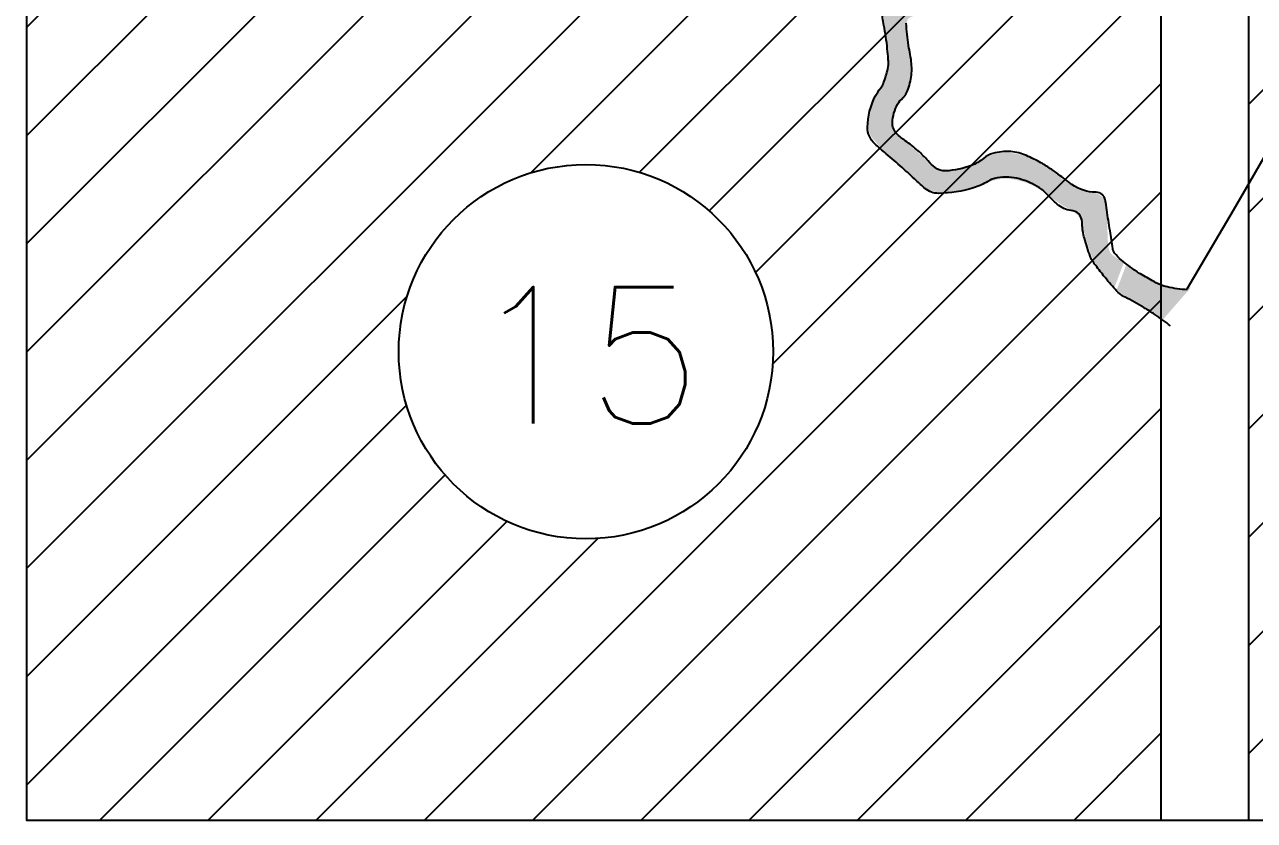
# Model space of a CAD drawing. Header units: metres. Extents: x 511779 to 512620, y 196282 to 196876.
# Drawn here: x 512523.82 to 512543.9, y 196376.83 to 196389.82 of the extents above; entities that cross this region are included whole.
import ezdxf
from ezdxf.enums import TextEntityAlignment as Align

# ---------------------------------------------------------------- set-up
doc = ezdxf.new("R2010")
doc.units = ezdxf.units.M
doc.header["$MEASUREMENT"] = 0
doc.layers.get('0').update_dxf_attribs({"linetype": 'CONTINUOUS'})
for name, color, linetype in [('GRID', 7, 'CONTINUOUS'), ('KOP', 7, 'CONTINUOUS'), ('sungai', 45, 'CONTINUOUS')]:
    doc.layers.add(name, color=color, linetype=linetype)
doc.styles.get("Standard").update_dxf_attribs({"font": 'Simplex.shx'})

msp = doc.modelspace()

# ---------------------------------------------------------------- hatches: boundary and pattern name
at = {"layer": 'KOP', "ltscale": 0.5}
h = msp.add_hatch(dxfattribs=at)
h.set_pattern_fill('ANSI31', color=1, scale=10, style=0)
h.set_pattern_definition([(45, (71.4876, 0), (-0.8838834765, 0.8838834765), [])])
edge = h.paths.add_edge_path(flags=16)
edge.add_arc((512532.423, 196433.478), 3.057, 0, 360)
h.paths.add_polyline_path([(512523.858, 196440.95), (512543.808, 196440.95), (512543.808, 196423.85), (512523.858, 196423.85)])
h.paths.add_polyline_path([(512542.383, 196440.95), (512562.333, 196440.95), (512562.333, 196423.85), (512542.383, 196423.85)])
edge = h.paths.add_edge_path(flags=16)
edge.add_arc((512551.955, 196433.478), 3.057, 0, 360)
h.paths.add_polyline_path([(512560.908, 196440.95), (512580.858, 196440.95), (512580.858, 196423.85), (512560.908, 196423.85)])
edge = h.paths.add_edge_path(flags=16)
edge.add_arc((512570.126, 196433.478), 3.057, 0, 360)
h.paths.add_polyline_path([(512579.433, 196425.275), (512599.383, 196425.275), (512599.383, 196408.175), (512579.433, 196408.175)])
edge = h.paths.add_edge_path(flags=16)
edge.add_arc((512589.144, 196417.665), 3.057, 0, 360)
h.paths.add_polyline_path([(512560.908, 196425.275), (512580.858, 196425.275), (512580.858, 196408.175), (512560.908, 196408.175)])
h.paths.add_polyline_path([(512542.383, 196425.275), (512562.333, 196425.275), (512562.333, 196408.175), (512542.383, 196408.175)])
h.paths.add_polyline_path([(512523.858, 196425.275), (512543.808, 196425.275), (512543.808, 196408.175), (512523.858, 196408.175)])
h.paths.add_polyline_path([(512505.333, 196425.275), (512525.283, 196425.275), (512525.283, 196408.175), (512505.333, 196408.175)])
h.paths.add_polyline_path([(512523.858, 196409.6), (512543.808, 196409.6), (512543.808, 196392.5), (512523.858, 196392.5)])
h.paths.add_polyline_path([(512505.333, 196409.6), (512525.283, 196409.6), (512525.283, 196392.5), (512505.333, 196392.5)])
h.paths.add_polyline_path([(512542.383, 196409.6), (512562.333, 196409.6), (512562.333, 196392.5), (512542.383, 196392.5)])
h.paths.add_polyline_path([(512560.908, 196409.6), (512580.858, 196409.6), (512580.858, 196392.5), (512560.908, 196392.5)])
h.paths.add_polyline_path([(512579.433, 196409.6), (512599.383, 196409.6), (512599.383, 196392.5), (512579.433, 196392.5)])
h.paths.add_polyline_path([(512597.958, 196393.925), (512617.908, 196393.925), (512617.908, 196376.825), (512597.958, 196376.825)])
h.paths.add_polyline_path([(512579.433, 196393.925), (512599.383, 196393.925), (512599.383, 196376.825), (512579.433, 196376.825)])
h.paths.add_polyline_path([(512560.908, 196393.925), (512580.858, 196393.925), (512580.858, 196376.825), (512560.908, 196376.825)])
h.paths.add_polyline_path([(512542.383, 196393.925), (512562.333, 196393.925), (512562.333, 196376.825), (512542.383, 196376.825)])
h.paths.add_polyline_path([(512523.858, 196393.925), (512543.808, 196393.925), (512543.808, 196376.825), (512523.858, 196376.825)])
edge = h.paths.add_edge_path(flags=16)
edge.add_arc((512571.015, 196385.187), 3.057, 0, 360)
edge = h.paths.add_edge_path(flags=16)
edge.add_arc((512551.79, 196384.481), 3.057, 0, 360)
edge = h.paths.add_edge_path(flags=16)
edge.add_arc((512532.988, 196384.481), 3.057, 0, 360)
edge = h.paths.add_edge_path(flags=16)
edge.add_arc((512533.899, 196400.421), 3.057, 0, 360)
edge = h.paths.add_edge_path(flags=16)
edge.add_arc((512514.397, 196399.691), 3.057, 0, 360)
edge = h.paths.add_edge_path(flags=16)
edge.add_arc((512515.155, 196416.926), 3.057, 0, 360)
edge = h.paths.add_edge_path(flags=16)
edge.add_arc((512533.571, 196417.021), 3.057, 0, 360)
edge = h.paths.add_edge_path(flags=16)
edge.add_arc((512552.148, 196417.106), 3.057, 0, 360)
edge = h.paths.add_edge_path(flags=16)
edge.add_arc((512552.949, 196400.556), 3.057, 0, 360)
edge = h.paths.add_edge_path(flags=16)
edge.add_arc((512570.351, 196400.556), 3.057, 0, 360)
edge = h.paths.add_edge_path(flags=16)
edge.add_arc((512570.294, 196416.853), 3.057, 0, 360)
edge = h.paths.add_edge_path(flags=16)
edge.add_arc((512589.265, 196401.204), 3.057, 0, 360)
edge = h.paths.add_edge_path(flags=16)
edge.add_arc((512589.798, 196384.821), 3.057, 0, 360)
edge = h.paths.add_edge_path(flags=16)
edge.add_arc((512608.213, 196384.944), 3.057, 0, 360)
at = {"layer": 'sungai', "ltscale": 30}
for points in [[(512540.117, 196390.26), (512540.14, 196390.271), (512540.161, 196390.283), (512540.18, 196390.295), (512540.198, 196390.308), (512540.214, 196390.322), (512540.228, 196390.337), (512540.24, 196390.353), (512540.25, 196390.37), (512540.259, 196390.388), (512540.267, 196390.407), (512540.274, 196390.427), (512540.28, 196390.448), (512540.286, 196390.471), (512540.292, 196390.495), (512540.298, 196390.52), (512540.303, 196390.546), (512540.309, 196390.572), (512540.314, 196390.6), (512540.319, 196390.627), (512540.324, 196390.655), (512540.327, 196390.673), (512540.043, 196390.68), (512540.042, 196390.672), (512540.037, 196390.65), (512540.031, 196390.629), (512540.025, 196390.609), (512540.017, 196390.59), (512540.01, 196390.572), (512540.001, 196390.554), (512539.991, 196390.538), (512539.98, 196390.523), (512539.968, 196390.509), (512539.954, 196390.496), (512539.939, 196390.484), (512539.921, 196390.473), (512539.902, 196390.463), (512539.88, 196390.454), (512539.856, 196390.445), (512539.83, 196390.436), (512539.801, 196390.429), (512539.77, 196390.421), (512539.735, 196390.414), (512539.697, 196390.407), (512539.657, 196390.4), (512539.613, 196390.393), (512539.567, 196390.386), (512539.519, 196390.38), (512539.469, 196390.374), (512539.417, 196390.369), (512539.364, 196390.364), (512539.311, 196390.361), (512539.257, 196390.358), (512539.202, 196390.357), (512539.148, 196390.356), (512539.094, 196390.355), (512539.041, 196390.355), (512538.988, 196390.356), (512538.936, 196390.356), (512538.886, 196390.357), (512538.838, 196390.357), (512538.791, 196390.357), (512538.745, 196390.357), (512538.701, 196390.357), (512538.659, 196390.356), (512538.617, 196390.355), (512538.577, 196390.353), (512538.538, 196390.35), (512538.5, 196390.347), (512538.462, 196390.342), (512538.426, 196390.337), (512538.389, 196390.332), (512538.354, 196390.325), (512538.318, 196390.318), (512538.282, 196390.31), (512538.246, 196390.301), (512538.21, 196390.292), (512538.174, 196390.282), (512538.138, 196390.271), (512538.103, 196390.259), (512538.07, 196390.248), (512538.038, 196390.235), (512538.009, 196390.223), (512537.982, 196390.21), (512537.958, 196390.198), (512537.937, 196390.184), (512537.918, 196390.171), (512537.903, 196390.156), (512537.889, 196390.14), (512537.878, 196390.123), (512537.869, 196390.104), (512537.861, 196390.083), (512537.855, 196390.06), (512537.851, 196390.035), (512537.848, 196390.007), (512537.847, 196389.975), (512537.848, 196389.941), (512537.85, 196389.903), (512537.853, 196389.861), (512537.858, 196389.815), (512537.864, 196389.765), (512537.869, 196389.729, -0.021905), (512537.91, 196389.427), (512537.91, 196389.427, 0.021905), (512537.869, 196389.729), (512537.871, 196389.712), (512537.879, 196389.655), (512537.887, 196389.597), (512537.894, 196389.538), (512537.901, 196389.48), (512537.906, 196389.422), (512537.91, 196389.366), (512537.912, 196389.313), (512537.912, 196389.262), (512537.91, 196389.214), (512537.907, 196389.168), (512537.903, 196389.125), (512537.897, 196389.084), (512538.3, 196389.066), (512538.3, 196389.095), (512538.299, 196389.124), (512538.298, 196389.153), (512538.296, 196389.182), (512538.294, 196389.21), (512538.291, 196389.239), (512538.288, 196389.268), (512538.285, 196389.296), (512538.281, 196389.324), (512538.277, 196389.352), (512538.272, 196389.38), (512538.268, 196389.408), (512538.264, 196389.435), (512538.259, 196389.462), (512538.255, 196389.488), (512538.251, 196389.514), (512538.247, 196389.54), (512538.243, 196389.566), (512538.239, 196389.592), (512538.236, 196389.618), (512538.233, 196389.644), (512538.231, 196389.67), (512538.229, 196389.696), (512538.227, 196389.722), (512538.226, 196389.747), (512538.225, 196389.772), (512538.225, 196389.796), (512538.226, 196389.818), (512538.227, 196389.839), (512538.229, 196389.858), (512538.232, 196389.874), (512538.236, 196389.889), (512538.241, 196389.902), (512538.248, 196389.913), (512538.256, 196389.923), (512538.267, 196389.933), (512538.281, 196389.941), (512538.302, 196389.951, -0.001702), (512538.308, 196389.954), (512538.317, 196389.958), (512538.34, 196389.965), (512538.365, 196389.973), (512538.391, 196389.98), (512538.419, 196389.988), (512538.448, 196389.994), (512538.478, 196390.001), (512538.508, 196390.007), (512538.538, 196390.012), (512538.568, 196390.017), (512538.598, 196390.022), (512538.628, 196390.026), (512538.66, 196390.03), (512538.692, 196390.034), (512538.726, 196390.036), (512538.762, 196390.039), (512538.8, 196390.041), (512538.839, 196390.043), (512538.879, 196390.045), (512538.92, 196390.046), (512538.961, 196390.047), (512539.002, 196390.049), (512539.041, 196390.05), (512539.079, 196390.051), (512539.116, 196390.053), (512539.151, 196390.055), (512539.184, 196390.058), (512539.217, 196390.06), (512539.248, 196390.063), (512539.279, 196390.067), (512539.309, 196390.07), (512539.34, 196390.075), (512539.37, 196390.079), (512539.4, 196390.084), (512539.43, 196390.089), (512539.46, 196390.095), (512539.49, 196390.1), (512539.52, 196390.106), (512539.55, 196390.112), (512539.58, 196390.118), (512539.61, 196390.124), (512539.64, 196390.13), (512539.67, 196390.136), (512539.701, 196390.143), (512539.731, 196390.149), (512539.762, 196390.156), (512539.793, 196390.163), (512539.824, 196390.17), (512539.856, 196390.177), (512539.887, 196390.185), (512539.919, 196390.193), (512539.95, 196390.202), (512539.981, 196390.211), (512540.01, 196390.22), (512540.039, 196390.229), (512540.067, 196390.239), (512540.092, 196390.249)], [(512538.006, 196388.25), (512538.006, 196388.274), (512538.008, 196388.299), (512538.012, 196388.324), (512538.017, 196388.349), (512538.024, 196388.375), (512538.032, 196388.4), (512538.042, 196388.427), (512538.053, 196388.453), (512538.065, 196388.48), (512538.079, 196388.506), (512538.093, 196388.534), (512538.109, 196388.561), (512538.124, 196388.585, 0.046689), (512538.079, 196388.521), (512538.079, 196388.521, -0.046382), (512538.123, 196388.584), (512538.144, 196388.616), (512538.162, 196388.644), (512538.179, 196388.671), (512538.197, 196388.699), (512538.213, 196388.727), (512538.229, 196388.755), (512538.243, 196388.783), (512538.255, 196388.811), (512538.265, 196388.839), (512538.274, 196388.867), (512538.281, 196388.895), (512538.287, 196388.923), (512538.292, 196388.951), (512538.295, 196388.98), (512538.297, 196389.008), (512538.299, 196389.037), (512538.3, 196389.066), (512537.914, 196389.083, -0.035026), (512537.85, 196388.873), (512537.85, 196388.873, 0.035026), (512537.914, 196389.083), (512537.897, 196389.084), (512537.889, 196389.045), (512537.881, 196389.009), (512537.872, 196388.974), (512537.862, 196388.941), (512537.851, 196388.91), (512537.839, 196388.879), (512537.827, 196388.849), (512537.813, 196388.82), (512537.798, 196388.791), (512537.783, 196388.763, -0.00009), (512537.784, 196388.763), (512537.766, 196388.731), (512537.748, 196388.7), (512537.73, 196388.668), (512537.713, 196388.636), (512537.695, 196388.603), (512537.679, 196388.569), (512537.663, 196388.535), (512537.649, 196388.499), (512537.637, 196388.464), (512537.626, 196388.427), (512537.617, 196388.391), (512537.61, 196388.355), (512537.604, 196388.319), (512537.6, 196388.284), (512537.597, 196388.251), (512537.595, 196388.219), (512537.595, 196388.189), (512537.596, 196388.16), (512537.599, 196388.133), (512537.604, 196388.106), (512537.611, 196388.08), (512537.62, 196388.054), (512537.633, 196388.027), (512537.648, 196388), (512537.666, 196387.971), (512537.688, 196387.942), (512537.712, 196387.911), (512537.739, 196387.879), (512537.768, 196387.847), (512537.8, 196387.813), (512537.834, 196387.779), (512537.871, 196387.744), (512537.909, 196387.708), (512537.948, 196387.672), (512537.989, 196387.635), (512538.03, 196387.598), (512538.072, 196387.561), (512538.114, 196387.523), (512538.155, 196387.486), (512538.195, 196387.449), (512538.235, 196387.412), (512538.272, 196387.376), (512538.309, 196387.341), (512538.344, 196387.308), (512538.379, 196387.276), (512538.412, 196387.246), (512538.444, 196387.219), (512538.475, 196387.195), (512538.505, 196387.173), (512538.534, 196387.155), (512538.563, 196387.139), (512538.798, 196387.438, -0.119906), (512538.689, 196387.489, -0.018689), (512538.638, 196387.534), (512538.615, 196387.549), (512538.587, 196387.571), (512538.559, 196387.594), (512538.531, 196387.619), (512538.503, 196387.646), (512538.475, 196387.673), (512538.446, 196387.701), (512538.417, 196387.728), (512538.386, 196387.756), (512538.355, 196387.782), (512538.323, 196387.808), (512538.292, 196387.834), (512538.26, 196387.859), (512538.229, 196387.883), (512538.2, 196387.908), (512538.172, 196387.932), (512538.146, 196387.957), (512538.122, 196387.981), (512538.101, 196388.006), (512538.082, 196388.03), (512538.066, 196388.055), (512538.052, 196388.079), (512538.039, 196388.104), (512538.029, 196388.128), (512538.021, 196388.152), (512538.015, 196388.177), (512538.01, 196388.201), (512538.007, 196388.225)], [(512538.243, 196388.783), (512538.255, 196388.811), (512538.265, 196388.839), (512538.274, 196388.867), (512538.281, 196388.895), (512538.287, 196388.923), (512538.292, 196388.951), (512538.295, 196388.98), (512538.297, 196389.008), (512538.299, 196389.037), (512538.3, 196389.063), (512537.895, 196389.077), (512537.889, 196389.045), (512537.881, 196389.009), (512537.872, 196388.974), (512537.862, 196388.941), (512537.851, 196388.91), (512537.839, 196388.879), (512537.827, 196388.849), (512537.813, 196388.82), (512537.798, 196388.791), (512537.782, 196388.761), (512537.766, 196388.731), (512537.748, 196388.7), (512537.73, 196388.668), (512537.713, 196388.636), (512537.695, 196388.603), (512537.687, 196388.586), (512538.127, 196388.59), (512538.144, 196388.616), (512538.162, 196388.644), (512538.179, 196388.671), (512538.197, 196388.699), (512538.213, 196388.727), (512538.229, 196388.755)], [(512540.207, 196387.23), (512540.246, 196387.214), (512540.285, 196387.196), (512540.324, 196387.177), (512540.363, 196387.155), (512540.401, 196387.132), (512540.44, 196387.107), (512540.477, 196387.081), (512540.514, 196387.055), (512540.55, 196387.028), (512540.585, 196387.002), (512540.618, 196386.977), (512540.65, 196386.954), (512540.681, 196386.932), (512540.711, 196386.911), (512540.739, 196386.893), (512540.765, 196386.876), (512540.791, 196386.86), (512540.816, 196386.845), (512540.839, 196386.831), (512540.862, 196386.818), (512540.884, 196386.806), (512540.905, 196386.794), (512540.925, 196386.782), (512540.944, 196386.77), (512540.962, 196386.759), (512540.979, 196386.746), (512540.995, 196386.734), (512541.009, 196386.721), (512541.021, 196386.706), (512541.032, 196386.691), (512541.042, 196386.675), (512541.052, 196386.657), (512541.06, 196386.638), (512541.068, 196386.617), (512541.076, 196386.594), (512541.084, 196386.569), (512541.093, 196386.542), (512541.101, 196386.513), (512541.11, 196386.482), (512541.119, 196386.449), (512541.129, 196386.415), (512541.139, 196386.38), (512541.149, 196386.343), (512541.16, 196386.305), (512541.172, 196386.266), (512541.184, 196386.226), (512541.197, 196386.185), (512541.211, 196386.144), (512541.225, 196386.103), (512541.241, 196386.062), (512541.258, 196386.021), (512541.277, 196385.981), (512541.297, 196385.941), (512541.319, 196385.902), (512541.341, 196385.864), (512541.365, 196385.826), (512541.39, 196385.789), (512541.415, 196385.754), (512541.441, 196385.719), (512541.467, 196385.685), (512541.494, 196385.652), (512541.521, 196385.62), (512541.549, 196385.589), (512541.578, 196385.56), (512541.608, 196385.531), (512541.616, 196385.524), (512541.707, 196385.762), (512541.625, 196385.802), (512541.711, 196385.977), (512541.704, 196385.982), (512541.679, 196385.999), (512541.656, 196386.013), (512541.634, 196386.027), (512541.614, 196386.04), (512541.596, 196386.054), (512541.579, 196386.068), (512541.565, 196386.083), (512541.552, 196386.1), (512541.541, 196386.12), (512541.533, 196386.142), (512541.526, 196386.167), (512541.52, 196386.194), (512541.517, 196386.222), (512541.514, 196386.251), (512541.512, 196386.28), (512541.51, 196386.308), (512541.509, 196386.336), (512541.508, 196386.362), (512541.507, 196386.386), (512541.507, 196386.409), (512541.506, 196386.43), (512541.505, 196386.451), (512541.505, 196386.47), (512541.505, 196386.488), (512541.505, 196386.505), (512541.505, 196386.522), (512541.505, 196386.538), (512541.505, 196386.555), (512541.505, 196386.572), (512541.505, 196386.59), (512541.504, 196386.61), (512541.503, 196386.632), (512541.501, 196386.657), (512541.499, 196386.685), (512541.496, 196386.715), (512541.492, 196386.746), (512541.488, 196386.779), (512541.484, 196386.811), (512541.479, 196386.843), (512541.473, 196386.874), (512541.467, 196386.902), (512541.461, 196386.928), (512541.454, 196386.951), (512541.445, 196386.972), (512541.434, 196386.99), (512541.42, 196387.007), (512541.403, 196387.023), (512541.382, 196387.037), (512541.357, 196387.051), (512541.326, 196387.064), (512541.292, 196387.077), (512541.26, 196387.087, -0.099804), (512540.998, 196387.166), (512540.967, 196387.179), (512540.942, 196387.189), (512540.92, 196387.2), (512540.899, 196387.211), (512540.88, 196387.221), (512540.862, 196387.232), (512540.846, 196387.242), (512540.83, 196387.252), (512540.815, 196387.263), (512540.801, 196387.273), (512540.786, 196387.284), (512540.772, 196387.296), (512540.757, 196387.308), (512540.742, 196387.321), (512540.726, 196387.334), (512540.709, 196387.348), (512540.692, 196387.363), (512540.673, 196387.378), (512540.654, 196387.394), (512540.634, 196387.409), (512540.612, 196387.425), (512540.59, 196387.441), (512540.566, 196387.457), (512540.541, 196387.472), (512540.516, 196387.488), (512540.49, 196387.503), (512540.464, 196387.518), (512540.439, 196387.533), (512540.413, 196387.547), (512540.389, 196387.561), (512540.365, 196387.575), (512540.342, 196387.589), (512540.32, 196387.602), (512540.298, 196387.614), (512540.275, 196387.627), (512540.252, 196387.638), (512540.228, 196387.65), (512540.203, 196387.66), (512540.176, 196387.67), (512540.149, 196387.68), (512540.12, 196387.688), (512540.091, 196387.696), (512540.062, 196387.704), (512540.032, 196387.71), (512540.002, 196387.716), (512539.973, 196387.721), (512539.944, 196387.725), (512539.916, 196387.728), (512539.888, 196387.73), (512539.861, 196387.731), (512539.835, 196387.731), (512539.809, 196387.731), (512539.783, 196387.729), (512539.758, 196387.727), (512539.734, 196387.724), (512539.71, 196387.72), (512539.685, 196387.715), (512539.661, 196387.709), (512539.637, 196387.701), (512539.613, 196387.693), (512539.587, 196387.683), (512539.561, 196387.672), (512539.534, 196387.659), (512539.507, 196387.645), (512539.478, 196387.63), (512539.449, 196387.615), (512539.419, 196387.6), (512539.389, 196387.585), (512539.358, 196387.57), (512539.326, 196387.556), (512539.294, 196387.543), (512539.262, 196387.532), (512539.23, 196387.521), (512539.197, 196387.511), (512539.165, 196387.502), (512539.134, 196387.494), (512539.103, 196387.486), (512539.072, 196387.48), (512539.043, 196387.473), (512539.014, 196387.467), (512538.985, 196387.463), (512538.957, 196387.459), (512538.929, 196387.456), (512538.901, 196387.455), (512538.873, 196387.455), (512538.845, 196387.457), (512538.817, 196387.461), (512538.563, 196387.139), (512538.591, 196387.126), (512538.619, 196387.114), (512538.647, 196387.105), (512538.676, 196387.097), (512538.704, 196387.09), (512538.734, 196387.085), (512538.764, 196387.08), (512538.794, 196387.077), (512538.826, 196387.075), (512538.859, 196387.074), (512538.893, 196387.074), (512538.928, 196387.076), (512538.965, 196387.08), (512539.002, 196387.084), (512539.041, 196387.09), (512539.081, 196387.098), (512539.12, 196387.106), (512539.16, 196387.116), (512539.199, 196387.126), (512539.238, 196387.136), (512539.275, 196387.147), (512539.311, 196387.159), (512539.346, 196387.17), (512539.379, 196387.182), (512539.411, 196387.193), (512539.443, 196387.205), (512539.474, 196387.217), (512539.504, 196387.228), (512539.534, 196387.239), (512539.564, 196387.25), (512539.594, 196387.261), (512539.624, 196387.271), (512539.654, 196387.28), (512539.685, 196387.288), (512539.715, 196387.295), (512539.747, 196387.3), (512539.778, 196387.304), (512539.811, 196387.307), (512539.844, 196387.307), (512539.877, 196387.306), (512539.912, 196387.303), (512539.947, 196387.299), (512539.982, 196387.293), (512540.018, 196387.286), (512540.055, 196387.277), (512540.092, 196387.267), (512540.13, 196387.256), (512540.169, 196387.244)], [(512542.139, 196385.202), (512542.168, 196385.184), (512542.197, 196385.166), (512542.224, 196385.149), (512542.25, 196385.132), (512542.274, 196385.115), (512542.297, 196385.097), (512542.318, 196385.08), (512542.338, 196385.063), (512542.356, 196385.046), (512542.373, 196385.029), (512542.389, 196385.013), (512542.394, 196385.007, -0.000464), (512542.405, 196384.999), (512542.869, 196385.531), (512542.852, 196385.523), (512542.834, 196385.518), (512542.814, 196385.515), (512542.791, 196385.513), (512542.767, 196385.513), (512542.74, 196385.514), (512542.712, 196385.517), (512542.681, 196385.52), (512542.648, 196385.524), (512542.614, 196385.529), (512542.579, 196385.536), (512542.543, 196385.543), (512542.507, 196385.552), (512542.47, 196385.563), (512542.432, 196385.574), (512542.395, 196385.587), (512542.358, 196385.601), (512542.321, 196385.616), (512542.285, 196385.633), (512542.248, 196385.649), (512542.212, 196385.667), (512542.176, 196385.684), (512542.141, 196385.703), (512542.107, 196385.721), (512542.072, 196385.74), (512542.039, 196385.759), (512542.005, 196385.779), (512541.973, 196385.799), (512541.938, 196385.821, -0.000079), (512541.937, 196385.821), (512541.908, 196385.84), (512541.876, 196385.862), (512541.804, 196385.714), (512541.752, 196385.74), (512541.656, 196385.489), (512541.671, 196385.477), (512541.705, 196385.451), (512541.741, 196385.426), (512541.778, 196385.402), (512541.816, 196385.379), (512541.854, 196385.357), (512541.893, 196385.336), (512541.931, 196385.315), (512541.969, 196385.295), (512542.005, 196385.275), (512542.041, 196385.256), (512542.075, 196385.238), (512542.107, 196385.22)]]:
    msp.add_hatch(color=43, dxfattribs=at).paths.add_polyline_path(points)
h = msp.add_hatch(color=43, dxfattribs=at)
h.paths.add_polyline_path([(512541.772, 196385.934), (512541.758, 196385.945), (512541.73, 196385.964), (512541.704, 196385.982), (512541.679, 196385.999), (512541.656, 196386.013), (512541.655, 196386.014), (512541.448, 196385.716, 0.007675), (512541.572, 196385.566), (512541.578, 196385.56), (512541.608, 196385.531), (512541.616, 196385.524)])
h.paths.add_polyline_path([(512541.656, 196385.489), (512541.671, 196385.477), (512541.705, 196385.451), (512541.735, 196385.43), (512541.986, 196385.791), (512541.973, 196385.799), (512541.94, 196385.819), (512541.908, 196385.84), (512541.877, 196385.861), (512541.846, 196385.883), (512541.816, 196385.904), (512541.814, 196385.905)])

# ---------------------------------------------------------------- linework, layer by layer
at = {"color": 5, "linetype": 'Continuous', "lineweight": -3}
for points in [[(512523.858, 196393.925), (512543.808, 196393.925), (512543.808, 196376.825), (512523.858, 196376.825)], [(512542.383, 196393.925), (512562.333, 196393.925), (512562.333, 196376.825), (512542.383, 196376.825)]]:
    msp.add_lwpolyline(points, close=True, dxfattribs=at)
at = {"color": 5, "ltscale": 30}
msp.add_circle((512532.988, 196384.481), 3.057, dxfattribs=at)
at = {"layer": 'GRID', "color": 42, "ltscale": 30}
msp.add_lwpolyline([(512542.808, 196385.507), (512543.223, 196386.212), (512543.564, 196386.793), (512543.841, 196387.269), (512544.062, 196387.66)], dxfattribs=at)
at = {"layer": 'sungai', "color": 43, "ltscale": 30}
for points in [[(512542.535, 196384.904, 0.010656), (512542.28, 196385.087, 0.015612), (512542.1, 196385.202, 0.018173), (512541.792, 196385.371, -0.057142), (512541.699, 196385.432, -0.038302), (512541.634, 196385.495, -0.011705), (512541.443, 196385.721, -0.009466), (512541.295, 196385.913, -0.026412), (512541.247, 196385.986, -0.05101), (512541.222, 196386.04, -0.009902), (512541.128, 196386.335, -0.071146), (512541.093, 196386.566, 0.120294), (512541.059, 196386.701, 0.252564), (512540.941, 196386.781, -0.139539), (512540.71, 196386.871, -0.048627), (512540.531, 196387.038, 0.065369), (512540.393, 196387.157, 0.04109), (512540.243, 196387.24, 0.038169), (512540.069, 196387.302, 0.05535), (512539.894, 196387.329, 0.051139), (512539.702, 196387.319, 0.098667), (512539.551, 196387.263, -0.062155), (512539.319, 196387.157, -0.073208), (512538.748, 196387.067, -0.183173), (512538.526, 196387.148, -0.009441), (512538.381, 196387.279, 0.005881), (512538.15, 196387.489, 0.007051), (512537.891, 196387.714, -0.009843), (512537.705, 196387.877, -0.213788), (512537.587, 196388.149, -0.119037), (512537.714, 196388.652, -0.045091), (512537.802, 196388.788, 0.075711), (512537.85, 196388.873, 0.037903), (512537.918, 196389.101, 0.069421), (512537.927, 196389.231, 0.005239), (512537.925, 196389.264, 0.001066), (512537.91, 196389.427, 0.027933), (512537.853, 196389.811, -0.044007), (512537.825, 196390.057, -0.273798)], [(512542.809, 196385.492, -0.046356), (512542.479, 196385.539, -0.069652), (512542.271, 196385.62, -0.004889), (512542.044, 196385.751, -0.017322), (512541.982, 196385.79, -0.011985), (512541.847, 196385.888, -0.013837), (512541.734, 196385.978, -0.041661), (512541.621, 196386.092, -0.127738), (512541.598, 196386.14, -0.007837), (512541.593, 196386.164, -0.000657), (512541.547, 196386.455, -0.005375), (512541.495, 196386.799, 0.011691), (512541.47, 196386.957, 0.358366), (512541.319, 196387.084, -0.153591), (512540.924, 196387.213, -0.012058), (512540.735, 196387.355, 0.01685), (512540.599, 196387.455, 0.024532), (512540.419, 196387.566, 0.019557), (512540.181, 196387.685, 0.090883), (512539.925, 196387.749, 0.08219), (512539.635, 196387.719, 0.109285), (512539.48, 196387.637, -0.084762), (512539.286, 196387.523, -0.076611), (512538.863, 196387.433, -0.185701), (512538.689, 196387.489, -0.042962), (512538.576, 196387.597, 0.028732), (512538.412, 196387.763, 0.035061), (512538.203, 196387.927, -0.050909), (512538.062, 196388.044, -0.205051), (512537.994, 196388.221, -0.121136), (512538.079, 196388.521, -0.081052), (512538.163, 196388.625, 0.105605), (512538.224, 196388.709, 0.06798), (512538.299, 196388.965, 0.071439), (512538.301, 196389.22, 0.01047), (512538.283, 196389.333, -0.007866), (512538.258, 196389.484, -0.016664), (512538.217, 196389.848, -0.106752)]]:
    msp.add_lwpolyline(points, format="xyb", dxfattribs=at)

# ---------------------------------------------------------------- texts
at = {"color": 5, "ltscale": 30}
msp.add_text('15', height=2.2275, dxfattribs=at).set_placement((512532.988, 196383.308), align=Align.CENTER)

doc.saveas('drawing.dxf')
